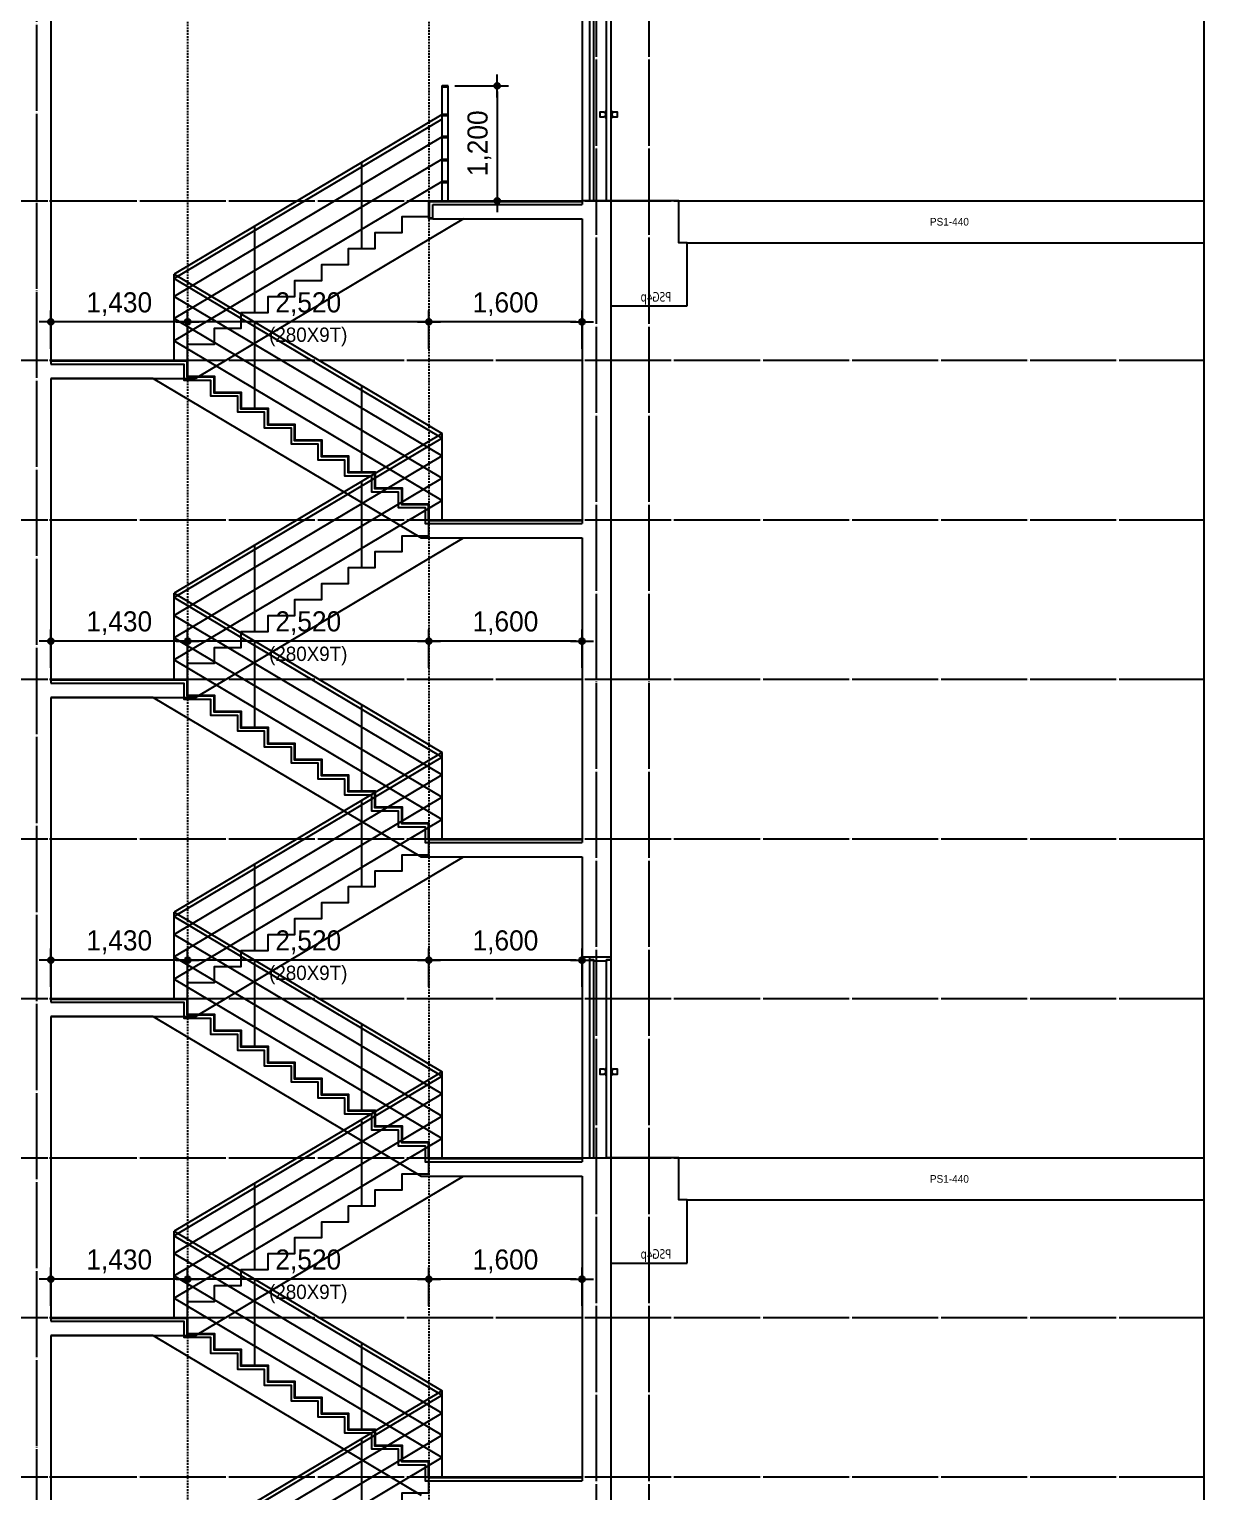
# Model space of a CAD drawing. Header units: millimetres. Extents: x 11948722 to 13111668, y -10771712 to -10232988.
# Drawn here: x 12556026 to 12568296, y -10485192 to -10469912 of the extents above; entities that cross this region are included whole.
import ezdxf
from ezdxf.enums import TextEntityAlignment as Align

# ---------------------------------------------------------------- set-up
doc = ezdxf.new("R2010")
doc.units = ezdxf.units.MM
doc.header["$LTSCALE"] = 150
doc.header["$MEASUREMENT"] = 0
doc.linetypes.add('CEN', pattern=[6.2, 6, -0.1, 0, -0.1])
doc.linetypes.add('Xref-계단단면도$0$H', pattern=[1, 0.6, -0.4])
doc.layers.get('0').update_dxf_attribs({"linetype": 'CONTINUOUS'})
doc.layers.get('Defpoints').update_dxf_attribs({"color": 117, "linetype": 'CONTINUOUS'})
for name, color, linetype in [('A-DOOR', 4, 'CONTINUOUS'), ('A-ELE-8', 8, 'CONTINUOUS'), ('A-중심선', 10, 'CEN'), ('CON-C', 2, 'CONTINUOUS'), ('ELE-8', 8, 'CONTINUOUS'), ('Xref-계단단면도$0$3 dim0', 7, 'CONTINUOUS'), ('Xref-계단단면도$0$A-CEIL', 6, 'CONTINUOUS'), ('Xref-계단단면도$0$A-DIM', 7, 'CONTINUOUS')]:
    doc.layers.add(name, color=color, linetype=linetype)
doc.styles.get("Standard").update_dxf_attribs({"font": 'NanumGothic.ttf'})
doc.styles.add('Xref-계단단면도$0$나눔고딕 Se', font='')
doc.styles.add('Xref-계단단면도$0$돋움', font='')
doc.styles.get('Xref-계단단면도$0$나눔고딕 Se').set_extended_font_data('Dotum')
doc.styles.get('Xref-계단단면도$0$돋움').set_extended_font_data('Dotum')
doc.dimstyles.new('Xref-계단단면도$0$A1-100', dxfattribs={"dimtxt": 3, "dimasz": 1, "dimexe": 2, "dimexo": 2, "dimgap": 1, "dimtad": 1, "dimdec": 0, "dimzin": 12, "dimdsep": 46, "dimlunit": 6, "dimtxsty": 'Xref-계단단면도$0$나눔고딕 Se', "dimblk1": 'Xref-계단단면도$0$DIMDOT', "dimblk2": 'Xref-계단단면도$0$DIMDOT', "dimsah": 1, "dimcen": -1, "dimdle": 2, "dimclrd": 256, "dimclre": 256, "dimclrt": 3, "dimadec": 0, "dimazin": 0, "dimtfac": 1, "dimtdec": 0, "dimtix": 1, "dimtmove": 2, "dimatfit": 3, "dimldrblk": 'Xref-계단단면도$0$DIMDOT', "dimfxl": 1, "dimtvp": 1, "dimtolj": 1, "dimtzin": 12, "dimlwd": -1, "dimlwe": -1, "dimarcsym": 0})

# ---------------------------------------------------------------- blocks, each defined once
blk = doc.blocks.new('Xref-계단단면도$0$DIMDOT')
at = {"color": 0}
blk.add_line((-2, 0), (2, 0), dxfattribs=at)
for radius in [0.5, 0.25]:
    blk.add_circle((0, 0), radius, dxfattribs=at)
blk = doc.blocks.new('*D275')
at = {"layer": 'Defpoints', "color": 0, "ltscale": 1200}
for p in [(12568296, -10461704), (12571896, -10461704), (12568296, -10491704)]:
    blk.add_point(p, dxfattribs=at)
at = {"layer": 'Xref-계단단면도$0$3 dim0'}
for p, q in [((12568416, -10461704), (12572016, -10461704)), ((12571896, -10491644), (12571896, -10461764)), ((12568416, -10491704), (12572016, -10491704))]:
    blk.add_line(p, q, dxfattribs=at)
at = {"layer": 'Xref-계단단면도$0$3 dim0', "ltscale": 1200, "xscale": 60, "yscale": 60, "zscale": 60}
for p, rotation in [((12571896, -10461704), 90), ((12571896, -10491704), 270)]:
    blk.add_blockref('Xref-계단단면도$0$DIMDOT', p, dxfattribs=dict(at, rotation=rotation))
at = {"layer": 'Xref-계단단면도$0$3 dim0', "color": 3, "ltscale": 1200, "insert": (12571711, -10476704), "char_height": 210, "attachment_point": 5, "rotation": 90, "style": 'Xref-계단단면도$0$나눔고딕 Se'}
blk.add_mtext('\\A1;30,000', dxfattribs=at)
blk = doc.blocks.new('*D276')
at = {"layer": 'Defpoints', "color": 0, "ltscale": 1200}
for p in [(12568296, -10461704), (12571296, -10461704), (12568296, -10471704)]:
    blk.add_point(p, dxfattribs=at)
at = {"layer": 'Xref-계단단면도$0$3 dim0'}
for p, q in [((12568416, -10461704), (12571416, -10461704)), ((12571296, -10471644), (12571296, -10461764)), ((12568416, -10471704), (12571416, -10471704))]:
    blk.add_line(p, q, dxfattribs=at)
at = {"layer": 'Xref-계단단면도$0$3 dim0', "ltscale": 1200, "xscale": 60, "yscale": 60, "zscale": 60}
for p, rotation in [((12571296, -10461704), 90), ((12571296, -10471704), 270)]:
    blk.add_blockref('Xref-계단단면도$0$DIMDOT', p, dxfattribs=dict(at, rotation=rotation))
at = {"layer": 'Xref-계단단면도$0$3 dim0', "color": 3, "ltscale": 1200, "insert": (12571111, -10466704), "char_height": 210, "attachment_point": 5, "rotation": 90, "style": 'Xref-계단단면도$0$나눔고딕 Se'}
blk.add_mtext('\\A1;10,000', dxfattribs=at)
blk = doc.blocks.new('*D277')
at = {"layer": 'Defpoints', "color": 0, "ltscale": 1200}
for p in [(12568296, -10471704), (12568296, -10481704), (12571296, -10481704)]:
    blk.add_point(p, dxfattribs=at)
at = {"layer": 'Xref-계단단면도$0$3 dim0'}
for p, q in [((12568416, -10471704), (12571416, -10471704)), ((12571296, -10471764), (12571296, -10481644)), ((12568416, -10481704), (12571416, -10481704))]:
    blk.add_line(p, q, dxfattribs=at)
at = {"layer": 'Xref-계단단면도$0$3 dim0', "ltscale": 1200, "xscale": 60, "yscale": 60, "zscale": 60}
for p, rotation in [((12571296, -10471704), 90), ((12571296, -10481704), 270)]:
    blk.add_blockref('Xref-계단단면도$0$DIMDOT', p, dxfattribs=dict(at, rotation=rotation))
at = {"layer": 'Xref-계단단면도$0$3 dim0', "color": 3, "ltscale": 1200, "insert": (12571111, -10476704), "char_height": 210, "attachment_point": 5, "rotation": 90, "style": 'Xref-계단단면도$0$나눔고딕 Se'}
blk.add_mtext('\\A1;10,000', dxfattribs=at)
blk = doc.blocks.new('*U136')
at = {"layer": 'A-DOOR'}
for p, q in [((-200, 0), (-200, 2070)), ((-155, 0), (-155, 2055)), ((-200, 0), (-25, 0))]:
    blk.add_line(p, q, dxfattribs=at)
for points in [[(10, 2100), (20, 2100), (20, 2070), (-25, 2070), (-25, 2055), (-155, 2055), (-155, 2070), (-200, 2070), (-200, 2100), (-190, 2100)], [(-35, 915), (-55, 925), (-95, 925), (-95, 875), (-55, 875), (-35, 885)], [(-25, 945), (-35, 935), (-35, 865), (-25, 855)], [(20, 945), (30, 935), (30, 865), (20, 855)], [(30, 885), (50, 875), (90, 875), (90, 925), (50, 925), (30, 915)]]:
    blk.add_lwpolyline(points, dxfattribs=at)
blk.add_lwpolyline([(20, 0), (-25, 0), (-25, 2070), (20, 2070)], close=True, dxfattribs=at)
blk = doc.blocks.new('*D308')
at = {"layer": 'Defpoints', "color": 0, "ltscale": 1200}
for p in [(12560201, -10472970), (12560201, -10473370), (12561801, -10473370)]:
    blk.add_point(p, dxfattribs=at)
at = {"layer": 'Xref-계단단면도$0$3 dim0'}
for p, q in [((12560201, -10473250), (12560201, -10472850)), ((12561801, -10473250), (12561801, -10472850)), ((12561741, -10472970), (12560261, -10472970))]:
    blk.add_line(p, q, dxfattribs=at)
at = {"layer": 'Xref-계단단면도$0$3 dim0', "ltscale": 1200, "xscale": 60, "yscale": 60, "zscale": 60, "rotation": 180}
blk.add_blockref('Xref-계단단면도$0$DIMDOT', (12560201, -10472970), dxfattribs=at)
at = {"layer": 'Xref-계단단면도$0$3 dim0', "ltscale": 1200, "xscale": 60, "yscale": 60, "zscale": 60}
blk.add_blockref('Xref-계단단면도$0$DIMDOT', (12561801, -10472970), dxfattribs=at)
at = {"layer": 'Xref-계단단면도$0$3 dim0', "color": 3, "ltscale": 1200, "insert": (12561001, -10472785), "char_height": 210, "attachment_point": 5, "style": 'Xref-계단단면도$0$나눔고딕 Se'}
blk.add_mtext('\\A1;1,600', dxfattribs=at)
blk = doc.blocks.new('*D309')
at = {"layer": 'Defpoints', "color": 0, "ltscale": 1200}
for p in [(12557681, -10472970), (12557681, -10473370), (12560201, -10473370)]:
    blk.add_point(p, dxfattribs=at)
at = {"layer": 'Xref-계단단면도$0$3 dim0'}
for p, q in [((12557681, -10473250), (12557681, -10472850)), ((12560201, -10473250), (12560201, -10472850)), ((12560141, -10472970), (12557741, -10472970))]:
    blk.add_line(p, q, dxfattribs=at)
at = {"layer": 'Xref-계단단면도$0$3 dim0', "ltscale": 1200, "xscale": 60, "yscale": 60, "zscale": 60, "rotation": 180}
blk.add_blockref('Xref-계단단면도$0$DIMDOT', (12557681, -10472970), dxfattribs=at)
at = {"layer": 'Xref-계단단면도$0$3 dim0', "ltscale": 1200, "xscale": 60, "yscale": 60, "zscale": 60}
blk.add_blockref('Xref-계단단면도$0$DIMDOT', (12560201, -10472970), dxfattribs=at)
at = {"layer": 'Xref-계단단면도$0$3 dim0', "color": 3, "ltscale": 1200, "char_height": 210, "attachment_point": 5, "style": 'Xref-계단단면도$0$나눔고딕 Se'}
for s, insert in [('\\A1;2,520', (12558941, -10472785)), ('\\H0.714286x;(280X9T)', (12558941, -10473126))]:
    blk.add_mtext(s, dxfattribs=dict(at, insert=insert))
blk = doc.blocks.new('*D310')
at = {"layer": 'Defpoints', "color": 0, "ltscale": 1200}
for p in [(12556251, -10472970), (12556251, -10473370), (12557681, -10473370)]:
    blk.add_point(p, dxfattribs=at)
at = {"layer": 'Xref-계단단면도$0$3 dim0'}
for p, q in [((12556251, -10473250), (12556251, -10472850)), ((12557681, -10473250), (12557681, -10472850)), ((12557621, -10472970), (12556311, -10472970))]:
    blk.add_line(p, q, dxfattribs=at)
at = {"layer": 'Xref-계단단면도$0$3 dim0', "ltscale": 1200, "xscale": 60, "yscale": 60, "zscale": 60, "rotation": 180}
blk.add_blockref('Xref-계단단면도$0$DIMDOT', (12556251, -10472970), dxfattribs=at)
at = {"layer": 'Xref-계단단면도$0$3 dim0', "ltscale": 1200, "xscale": 60, "yscale": 60, "zscale": 60}
blk.add_blockref('Xref-계단단면도$0$DIMDOT', (12557681, -10472970), dxfattribs=at)
at = {"layer": 'Xref-계단단면도$0$3 dim0', "color": 3, "ltscale": 1200, "insert": (12556966, -10472785), "char_height": 210, "attachment_point": 5, "style": 'Xref-계단단면도$0$나눔고딕 Se'}
blk.add_mtext('\\A1;1,430', dxfattribs=at)
blk = doc.blocks.new('*D311')
at = {"layer": 'Defpoints', "color": 0, "ltscale": 1200}
for p in [(12560201, -10476304), (12560201, -10476704), (12561801, -10476704)]:
    blk.add_point(p, dxfattribs=at)
at = {"layer": 'Xref-계단단면도$0$3 dim0'}
for p, q in [((12560201, -10476584), (12560201, -10476184)), ((12561801, -10476584), (12561801, -10476184)), ((12561741, -10476304), (12560261, -10476304))]:
    blk.add_line(p, q, dxfattribs=at)
at = {"layer": 'Xref-계단단면도$0$3 dim0', "ltscale": 1200, "xscale": 60, "yscale": 60, "zscale": 60, "rotation": 180}
blk.add_blockref('Xref-계단단면도$0$DIMDOT', (12560201, -10476304), dxfattribs=at)
at = {"layer": 'Xref-계단단면도$0$3 dim0', "ltscale": 1200, "xscale": 60, "yscale": 60, "zscale": 60}
blk.add_blockref('Xref-계단단면도$0$DIMDOT', (12561801, -10476304), dxfattribs=at)
at = {"layer": 'Xref-계단단면도$0$3 dim0', "color": 3, "ltscale": 1200, "insert": (12561001, -10476118), "char_height": 210, "attachment_point": 5, "style": 'Xref-계단단면도$0$나눔고딕 Se'}
blk.add_mtext('\\A1;1,600', dxfattribs=at)
blk = doc.blocks.new('*D312')
at = {"layer": 'Defpoints', "color": 0, "ltscale": 1200}
for p in [(12557681, -10476304), (12557681, -10476704), (12560201, -10476704)]:
    blk.add_point(p, dxfattribs=at)
at = {"layer": 'Xref-계단단면도$0$3 dim0'}
for p, q in [((12557681, -10476584), (12557681, -10476184)), ((12560201, -10476584), (12560201, -10476184)), ((12560141, -10476304), (12557741, -10476304))]:
    blk.add_line(p, q, dxfattribs=at)
at = {"layer": 'Xref-계단단면도$0$3 dim0', "ltscale": 1200, "xscale": 60, "yscale": 60, "zscale": 60, "rotation": 180}
blk.add_blockref('Xref-계단단면도$0$DIMDOT', (12557681, -10476304), dxfattribs=at)
at = {"layer": 'Xref-계단단면도$0$3 dim0', "ltscale": 1200, "xscale": 60, "yscale": 60, "zscale": 60}
blk.add_blockref('Xref-계단단면도$0$DIMDOT', (12560201, -10476304), dxfattribs=at)
at = {"layer": 'Xref-계단단면도$0$3 dim0', "color": 3, "ltscale": 1200, "char_height": 210, "attachment_point": 5, "style": 'Xref-계단단면도$0$나눔고딕 Se'}
for s, insert in [('\\A1;2,520', (12558941, -10476118)), ('\\H0.714286x;(280X9T)', (12558941, -10476460))]:
    blk.add_mtext(s, dxfattribs=dict(at, insert=insert))
blk = doc.blocks.new('*D313')
at = {"layer": 'Defpoints', "color": 0, "ltscale": 1200}
for p in [(12556251, -10476304), (12556251, -10476704), (12557681, -10476704)]:
    blk.add_point(p, dxfattribs=at)
at = {"layer": 'Xref-계단단면도$0$3 dim0'}
for p, q in [((12556251, -10476584), (12556251, -10476184)), ((12557681, -10476584), (12557681, -10476184)), ((12557621, -10476304), (12556311, -10476304))]:
    blk.add_line(p, q, dxfattribs=at)
at = {"layer": 'Xref-계단단면도$0$3 dim0', "ltscale": 1200, "xscale": 60, "yscale": 60, "zscale": 60, "rotation": 180}
blk.add_blockref('Xref-계단단면도$0$DIMDOT', (12556251, -10476304), dxfattribs=at)
at = {"layer": 'Xref-계단단면도$0$3 dim0', "ltscale": 1200, "xscale": 60, "yscale": 60, "zscale": 60}
blk.add_blockref('Xref-계단단면도$0$DIMDOT', (12557681, -10476304), dxfattribs=at)
at = {"layer": 'Xref-계단단면도$0$3 dim0', "color": 3, "ltscale": 1200, "insert": (12556966, -10476118), "char_height": 210, "attachment_point": 5, "style": 'Xref-계단단면도$0$나눔고딕 Se'}
blk.add_mtext('\\A1;1,430', dxfattribs=at)
blk = doc.blocks.new('*D314')
at = {"layer": 'Defpoints', "color": 0, "ltscale": 1200}
for p in [(12560201, -10479637), (12560201, -10480037), (12561801, -10480037)]:
    blk.add_point(p, dxfattribs=at)
at = {"layer": 'Xref-계단단면도$0$3 dim0'}
for p, q in [((12560201, -10479917), (12560201, -10479517)), ((12561801, -10479917), (12561801, -10479517)), ((12561741, -10479637), (12560261, -10479637))]:
    blk.add_line(p, q, dxfattribs=at)
at = {"layer": 'Xref-계단단면도$0$3 dim0', "ltscale": 1200, "xscale": 60, "yscale": 60, "zscale": 60, "rotation": 180}
blk.add_blockref('Xref-계단단면도$0$DIMDOT', (12560201, -10479637), dxfattribs=at)
at = {"layer": 'Xref-계단단면도$0$3 dim0', "ltscale": 1200, "xscale": 60, "yscale": 60, "zscale": 60}
blk.add_blockref('Xref-계단단면도$0$DIMDOT', (12561801, -10479637), dxfattribs=at)
at = {"layer": 'Xref-계단단면도$0$3 dim0', "color": 3, "ltscale": 1200, "insert": (12561001, -10479451), "char_height": 210, "attachment_point": 5, "style": 'Xref-계단단면도$0$나눔고딕 Se'}
blk.add_mtext('\\A1;1,600', dxfattribs=at)
blk = doc.blocks.new('*D315')
at = {"layer": 'Defpoints', "color": 0, "ltscale": 1200}
for p in [(12557681, -10479637), (12557681, -10480037), (12560201, -10480037)]:
    blk.add_point(p, dxfattribs=at)
at = {"layer": 'Xref-계단단면도$0$3 dim0'}
for p, q in [((12557681, -10479917), (12557681, -10479517)), ((12560201, -10479917), (12560201, -10479517)), ((12560141, -10479637), (12557741, -10479637))]:
    blk.add_line(p, q, dxfattribs=at)
at = {"layer": 'Xref-계단단면도$0$3 dim0', "ltscale": 1200, "xscale": 60, "yscale": 60, "zscale": 60, "rotation": 180}
blk.add_blockref('Xref-계단단면도$0$DIMDOT', (12557681, -10479637), dxfattribs=at)
at = {"layer": 'Xref-계단단면도$0$3 dim0', "ltscale": 1200, "xscale": 60, "yscale": 60, "zscale": 60}
blk.add_blockref('Xref-계단단면도$0$DIMDOT', (12560201, -10479637), dxfattribs=at)
at = {"layer": 'Xref-계단단면도$0$3 dim0', "color": 3, "ltscale": 1200, "char_height": 210, "attachment_point": 5, "style": 'Xref-계단단면도$0$나눔고딕 Se'}
for s, insert in [('\\A1;2,520', (12558941, -10479451)), ('\\H0.714286x;(280X9T)', (12558941, -10479793))]:
    blk.add_mtext(s, dxfattribs=dict(at, insert=insert))
blk = doc.blocks.new('*D316')
at = {"layer": 'Defpoints', "color": 0, "ltscale": 1200}
for p in [(12556251, -10479637), (12556251, -10480037), (12557681, -10480037)]:
    blk.add_point(p, dxfattribs=at)
at = {"layer": 'Xref-계단단면도$0$3 dim0'}
for p, q in [((12556251, -10479917), (12556251, -10479517)), ((12557681, -10479917), (12557681, -10479517)), ((12557621, -10479637), (12556311, -10479637))]:
    blk.add_line(p, q, dxfattribs=at)
at = {"layer": 'Xref-계단단면도$0$3 dim0', "ltscale": 1200, "xscale": 60, "yscale": 60, "zscale": 60, "rotation": 180}
blk.add_blockref('Xref-계단단면도$0$DIMDOT', (12556251, -10479637), dxfattribs=at)
at = {"layer": 'Xref-계단단면도$0$3 dim0', "ltscale": 1200, "xscale": 60, "yscale": 60, "zscale": 60}
blk.add_blockref('Xref-계단단면도$0$DIMDOT', (12557681, -10479637), dxfattribs=at)
at = {"layer": 'Xref-계단단면도$0$3 dim0', "color": 3, "ltscale": 1200, "insert": (12556966, -10479451), "char_height": 210, "attachment_point": 5, "style": 'Xref-계단단면도$0$나눔고딕 Se'}
blk.add_mtext('\\A1;1,430', dxfattribs=at)
blk = doc.blocks.new('*D317')
at = {"layer": 'Defpoints', "color": 0, "ltscale": 1200}
for p in [(12560201, -10482970), (12560201, -10483370), (12561801, -10483370)]:
    blk.add_point(p, dxfattribs=at)
at = {"layer": 'Xref-계단단면도$0$3 dim0'}
for p, q in [((12560201, -10483250), (12560201, -10482850)), ((12561741, -10482970), (12560261, -10482970)), ((12561801, -10483250), (12561801, -10482850))]:
    blk.add_line(p, q, dxfattribs=at)
at = {"layer": 'Xref-계단단면도$0$3 dim0', "ltscale": 1200, "xscale": 60, "yscale": 60, "zscale": 60, "rotation": 180}
blk.add_blockref('Xref-계단단면도$0$DIMDOT', (12560201, -10482970), dxfattribs=at)
at = {"layer": 'Xref-계단단면도$0$3 dim0', "ltscale": 1200, "xscale": 60, "yscale": 60, "zscale": 60}
blk.add_blockref('Xref-계단단면도$0$DIMDOT', (12561801, -10482970), dxfattribs=at)
at = {"layer": 'Xref-계단단면도$0$3 dim0', "color": 3, "ltscale": 1200, "insert": (12561001, -10482785), "char_height": 210, "attachment_point": 5, "style": 'Xref-계단단면도$0$나눔고딕 Se'}
blk.add_mtext('\\A1;1,600', dxfattribs=at)
blk = doc.blocks.new('*D318')
at = {"layer": 'Defpoints', "color": 0, "ltscale": 1200}
for p in [(12557681, -10482970), (12557681, -10483370), (12560201, -10483370)]:
    blk.add_point(p, dxfattribs=at)
at = {"layer": 'Xref-계단단면도$0$3 dim0'}
for p, q in [((12557681, -10483250), (12557681, -10482850)), ((12560141, -10482970), (12557741, -10482970)), ((12560201, -10483250), (12560201, -10482850))]:
    blk.add_line(p, q, dxfattribs=at)
at = {"layer": 'Xref-계단단면도$0$3 dim0', "ltscale": 1200, "xscale": 60, "yscale": 60, "zscale": 60, "rotation": 180}
blk.add_blockref('Xref-계단단면도$0$DIMDOT', (12557681, -10482970), dxfattribs=at)
at = {"layer": 'Xref-계단단면도$0$3 dim0', "ltscale": 1200, "xscale": 60, "yscale": 60, "zscale": 60}
blk.add_blockref('Xref-계단단면도$0$DIMDOT', (12560201, -10482970), dxfattribs=at)
at = {"layer": 'Xref-계단단면도$0$3 dim0', "color": 3, "ltscale": 1200, "char_height": 210, "attachment_point": 5, "style": 'Xref-계단단면도$0$나눔고딕 Se'}
for s, insert in [('\\A1;2,520', (12558941, -10482785)), ('\\H0.714286x;(280X9T)', (12558941, -10483126))]:
    blk.add_mtext(s, dxfattribs=dict(at, insert=insert))
blk = doc.blocks.new('*D319')
at = {"layer": 'Defpoints', "color": 0, "ltscale": 1200}
for p in [(12556251, -10482970), (12556251, -10483370), (12557681, -10483370)]:
    blk.add_point(p, dxfattribs=at)
at = {"layer": 'Xref-계단단면도$0$3 dim0'}
for p, q in [((12556251, -10483250), (12556251, -10482850)), ((12557621, -10482970), (12556311, -10482970)), ((12557681, -10483250), (12557681, -10482850))]:
    blk.add_line(p, q, dxfattribs=at)
at = {"layer": 'Xref-계단단면도$0$3 dim0', "ltscale": 1200, "xscale": 60, "yscale": 60, "zscale": 60, "rotation": 180}
blk.add_blockref('Xref-계단단면도$0$DIMDOT', (12556251, -10482970), dxfattribs=at)
at = {"layer": 'Xref-계단단면도$0$3 dim0', "ltscale": 1200, "xscale": 60, "yscale": 60, "zscale": 60}
blk.add_blockref('Xref-계단단면도$0$DIMDOT', (12557681, -10482970), dxfattribs=at)
at = {"layer": 'Xref-계단단면도$0$3 dim0', "color": 3, "ltscale": 1200, "insert": (12556966, -10482785), "char_height": 210, "attachment_point": 5, "style": 'Xref-계단단면도$0$나눔고딕 Se'}
blk.add_mtext('\\A1;1,430', dxfattribs=at)
blk = doc.blocks.new('*D335')
at = {"layer": 'Defpoints', "color": 0, "ltscale": 1200}
for p in [(12560351, -10470504), (12560562, -10471704), (12560914, -10471704)]:
    blk.add_point(p, dxfattribs=at)
at = {"layer": 'Xref-계단단면도$0$3 dim0'}
for p, q in [((12560471, -10470504), (12561034, -10470504)), ((12560914, -10470564), (12560914, -10471644)), ((12560682, -10471704), (12561034, -10471704))]:
    blk.add_line(p, q, dxfattribs=at)
at = {"layer": 'Xref-계단단면도$0$3 dim0', "ltscale": 1200, "xscale": 60, "yscale": 60, "zscale": 60}
for p, rotation in [((12560914, -10470504), 90), ((12560914, -10471704), 270)]:
    blk.add_blockref('Xref-계단단면도$0$DIMDOT', p, dxfattribs=dict(at, rotation=rotation))
at = {"layer": 'Xref-계단단면도$0$3 dim0', "color": 3, "ltscale": 1200, "insert": (12560729, -10471104), "char_height": 210, "attachment_point": 5, "rotation": 90, "style": 'Xref-계단단면도$0$나눔고딕 Se'}
blk.add_mtext('\\A1;1,200', dxfattribs=at)
blk = doc.blocks.new('PSG4p')
at = {"layer": 'CON-C', "ltscale": 1200, "flags": 128}
blk.add_lwpolyline([(-400, 0), (-400, 660), (-310, 660), (-310, 1100), (400, 1100), (400, 1100), (400, 1100), (400, 0)], close=True, dxfattribs=at)
at = {"layer": 'Defpoints', "color": 1, "width": 0.8}
blk.add_text('PSG4p', height=99.8, dxfattribs=at).set_placement((-231, 96), align=Align.MIDDLE_LEFT)
blk = doc.blocks.new('zw$3F14')
at = {"layer": 'Xref-계단단면도$0$A-CEIL', "ltscale": 1200}
for p, q in [((0, 0), (0, 1200)), ((60, 0), (60, 1200))]:
    blk.add_line(p, q, dxfattribs=at)
at = {"layer": 'Xref-계단단면도$0$A-CEIL', "color": 4, "ltscale": 1200}
for points in [[(60, 1200), (0, 1200), (0, 1191), (60, 1191)], [(60, 900), (0, 900), (0, 891), (60, 891)], [(60, 670), (0, 670), (0, 661), (60, 661)], [(60, 430), (0, 430), (0, 421), (60, 421)], [(60, 200), (0, 200), (0, 191), (60, 191)]]:
    blk.add_lwpolyline(points, close=True, dxfattribs=at)

msp = doc.modelspace()

# ---------------------------------------------------------------- linework, layer by layer
at = {"layer": 'A-ELE-8'}
for p, q in [((12561801.2, -10469603.5), (12561801.2, -10471703.5)), ((12561801.2, -10479603.5), (12561801.2, -10481703.5))]:
    msp.add_line(p, q, dxfattribs=at)
at = {"layer": 'A-중심선'}
for p, q in [((12556101.2, -10458703.5), (12556101.2, -10505543)), ((12561951.2, -10505543), (12561951.2, -10458703.5)), ((12562501.2, -10505543), (12562501.2, -10458703.5)), ((12550670.5, -10471703.5), (12568296.5, -10471703.5)), ((12550670.5, -10473370.2), (12568296.5, -10473370.2)), ((12550670.5, -10475036.9), (12568296.5, -10475036.9)), ((12550670.5, -10476703.5), (12568296.5, -10476703.5)), ((12550670.5, -10478370.2), (12568296.5, -10478370.2)), ((12550670.5, -10480036.9), (12568296.5, -10480036.9)), ((12550670.5, -10481703.5), (12568296.5, -10481703.5)), ((12550670.5, -10483370.2), (12568296.5, -10483370.2)), ((12550670.5, -10485036.9), (12568296.5, -10485036.9))]:
    msp.add_line(p, q, dxfattribs=at)
at = {"layer": 'CON-C', "ltscale": 1200}
for p, q in [((12556251.2, -10462153.5), (12556251.2, -10473410.2)), ((12560241.2, -10471893.5), (12560241.2, -10471743.5)), ((12561801.2, -10471703.5), (12561801.2, -10471743.5)), ((12562101.2, -10471703.5), (12561801.2, -10471703.5)), ((12562101.2, -10471703.5), (12562101.2, -10479603.5)), ((12560241.2, -10471893.5), (12561801.2, -10471893.5)), ((12561801.2, -10471893.5), (12561801.2, -10475076.9)), ((12556251.2, -10473560.2), (12556251.2, -10476743.5)), ((12557319.9, -10473560.2), (12556251.2, -10473560.2)), ((12557319.9, -10473560.2), (12560119.9, -10475226.9)), ((12560119.9, -10475226.9), (12561801.2, -10475226.9)), ((12561801.2, -10475226.9), (12561801.2, -10478410.2)), ((12556251.2, -10476893.5), (12556251.2, -10480076.9)), ((12557319.9, -10476893.5), (12556251.2, -10476893.5)), ((12557319.9, -10476893.5), (12560119.9, -10478560.2)), ((12560119.9, -10478560.2), (12561801.2, -10478560.2)), ((12561801.2, -10478560.2), (12561801.2, -10479603.5)), ((12561801.2, -10479603.5), (12562101.2, -10479603.5)), ((12556251.2, -10480226.9), (12556251.2, -10483410.2)), ((12557319.9, -10480226.9), (12556251.2, -10480226.9)), ((12557319.9, -10480226.9), (12560119.9, -10481893.5)), ((12561801.2, -10481703.5), (12561801.2, -10481743.5)), ((12561801.2, -10481703.5), (12562101.2, -10481703.5)), ((12562101.2, -10481703.5), (12562101.2, -10489603.5)), ((12560119.9, -10481893.5), (12561801.2, -10481893.5)), ((12561801.2, -10481893.5), (12561801.2, -10485076.9)), ((12556251.2, -10483560.2), (12556251.2, -10486743.5)), ((12557319.9, -10483560.2), (12556251.2, -10483560.2)), ((12557319.9, -10483560.2), (12560119.9, -10485226.8))]:
    msp.add_line(p, q, dxfattribs=at)
at = {"layer": 'CON-C', "ltscale": 1200, "flags": 128}
for points in [[(12560241.2, -10471743.5), (12561801.2, -10471743.5)], [(12556251.2, -10473410.2), (12557641.2, -10473410.2), (12557641.2, -10473576.9), (12557921.2, -10473576.9), (12557921.2, -10473743.5), (12558201.2, -10473743.5), (12558201.2, -10473910.2), (12558481.2, -10473910.2), (12558481.2, -10474076.9), (12558761.2, -10474076.9), (12558761.2, -10474243.5), (12559041.2, -10474243.5), (12559041.2, -10474410.2), (12559321.2, -10474410.2), (12559321.2, -10474576.9), (12559601.2, -10474576.9), (12559601.2, -10474743.5), (12559881.2, -10474743.5), (12559881.2, -10474910.2), (12560161.2, -10474910.2), (12560161.2, -10475076.9), (12561801.2, -10475076.9)], [(12556251.2, -10476743.5), (12557641.2, -10476743.5), (12557641.2, -10476910.2), (12557921.2, -10476910.2), (12557921.2, -10477076.9), (12558201.2, -10477076.9), (12558201.2, -10477243.5), (12558481.2, -10477243.5), (12558481.2, -10477410.2), (12558761.2, -10477410.2), (12558761.2, -10477576.9), (12559041.2, -10477576.9), (12559041.2, -10477743.5), (12559321.2, -10477743.5), (12559321.2, -10477910.2), (12559601.2, -10477910.2), (12559601.2, -10478076.9), (12559881.2, -10478076.9), (12559881.2, -10478243.5), (12560161.2, -10478243.5), (12560161.2, -10478410.2), (12561801.2, -10478410.2)], [(12556251.2, -10480076.9), (12557641.2, -10480076.9), (12557641.2, -10480243.5), (12557921.2, -10480243.5), (12557921.2, -10480410.2), (12558201.2, -10480410.2), (12558201.2, -10480576.9), (12558481.2, -10480576.9), (12558481.2, -10480743.5), (12558761.2, -10480743.5), (12558761.2, -10480910.2), (12559041.2, -10480910.2), (12559041.2, -10481076.9), (12559321.2, -10481076.9), (12559321.2, -10481243.5), (12559601.2, -10481243.5), (12559601.2, -10481410.2), (12559881.2, -10481410.2), (12559881.2, -10481576.9), (12560161.2, -10481576.9), (12560161.2, -10481743.5), (12561801.2, -10481743.5)], [(12556251.2, -10483410.2), (12557641.2, -10483410.2), (12557641.2, -10483576.9), (12557921.2, -10483576.9), (12557921.2, -10483743.5), (12558201.2, -10483743.5), (12558201.2, -10483910.2), (12558481.2, -10483910.2), (12558481.2, -10484076.9), (12558761.2, -10484076.9), (12558761.2, -10484243.5), (12559041.2, -10484243.5), (12559041.2, -10484410.2), (12559321.2, -10484410.2), (12559321.2, -10484576.9), (12559601.2, -10484576.9), (12559601.2, -10484743.5), (12559881.2, -10484743.5), (12559881.2, -10484910.2), (12560161.2, -10484910.2), (12560161.2, -10485076.9), (12561801.2, -10485076.8)]]:
    msp.add_lwpolyline(points, dxfattribs=at)
at = {"layer": 'CON-C', "ltscale": 1200}
for points in [[(12562811.2, -10471703.5), (12568296.5, -10471703.5)], [(12562901.2, -10472143.5), (12568296.5, -10472143.5)], [(12562811.2, -10481703.5), (12568296.5, -10481703.5)], [(12562901.2, -10482143.5), (12568296.5, -10482143.5)]]:
    msp.add_lwpolyline(points, dxfattribs=at)
at = {"layer": 'Defpoints', "ltscale": 1200}
msp.add_lwpolyline([(12550670.5, -10458703.5), (12568296.5, -10458703.5), (12568296.5, -10505543), (12550670.5, -10505543)], close=True, dxfattribs=at)
at = {"layer": 'ELE-8', "ltscale": 300}
for p, q in [((12560341.2, -10470803.5), (12557541.2, -10472470.2)), ((12560341.2, -10470850.1), (12557541.2, -10472516.7)), ((12560341.2, -10471703.5), (12560341.2, -10470803.5)), ((12560341.2, -10471036.3), (12557541.2, -10472702.9)), ((12560341.2, -10471269), (12557541.2, -10472935.7)), ((12559501.2, -10472203.5), (12559501.2, -10471303.5)), ((12560341.2, -10471501.8), (12557541.2, -10473168.4)), ((12560562.5, -10471893.5), (12557762.5, -10473560.2)), ((12558381.2, -10472870.2), (12558381.2, -10471970.2)), ((12557541.2, -10473370.2), (12557541.2, -10472470.2)), ((12556251.2, -10473560.2), (12557762.5, -10473560.2)), ((12560341.2, -10474136.9), (12557541.2, -10475803.5)), ((12560341.2, -10474183.4), (12557541.2, -10475850.1)), ((12560341.2, -10475036.9), (12560341.2, -10474136.9)), ((12560341.2, -10474369.6), (12557541.2, -10476036.3)), ((12560341.2, -10474602.4), (12557541.2, -10476269)), ((12559501.2, -10475536.9), (12559501.2, -10474636.9)), ((12560341.2, -10474835.1), (12557541.2, -10476501.8)), ((12557762.5, -10476893.5), (12560562.5, -10475226.9)), ((12558381.2, -10476203.5), (12558381.2, -10475303.5)), ((12560562.5, -10475226.9), (12561801.2, -10475226.9)), ((12557541.2, -10476703.5), (12557541.2, -10475803.5)), ((12556251.2, -10476893.5), (12557762.5, -10476893.5)), ((12560341.2, -10477470.2), (12557541.2, -10479136.9)), ((12560341.2, -10478370.2), (12560341.2, -10477470.2)), ((12560341.2, -10477516.7), (12557541.2, -10479183.4)), ((12560341.2, -10477702.9), (12557541.2, -10479369.6)), ((12560341.2, -10477935.7), (12557541.2, -10479602.4)), ((12559501.2, -10478870.2), (12559501.2, -10477970.2)), ((12560341.2, -10478168.4), (12557541.2, -10479835.1)), ((12557762.5, -10480226.9), (12560562.5, -10478560.2)), ((12560562.5, -10478560.2), (12561801.2, -10478560.2)), ((12558381.2, -10479536.9), (12558381.2, -10478636.9)), ((12557541.2, -10480036.9), (12557541.2, -10479136.9)), ((12556251.2, -10480226.9), (12557762.5, -10480226.9)), ((12560341.2, -10480803.5), (12557541.2, -10482470.2)), ((12560341.2, -10480850.1), (12557541.2, -10482516.7)), ((12560341.2, -10481703.5), (12560341.2, -10480803.5)), ((12560341.2, -10481036.3), (12557541.2, -10482702.9)), ((12560341.2, -10481269), (12557541.2, -10482935.7)), ((12559501.2, -10482203.5), (12559501.2, -10481303.5)), ((12560341.2, -10481501.8), (12557541.2, -10483168.4)), ((12557762.5, -10483560.2), (12560562.5, -10481893.5)), ((12560562.5, -10481893.5), (12561801.2, -10481893.5)), ((12558381.2, -10482870.2), (12558381.2, -10481970.2)), ((12557541.2, -10483370.2), (12557541.2, -10482470.2)), ((12556251.2, -10483560.2), (12557762.5, -10483560.2)), ((12560341.2, -10484136.9), (12557541.2, -10485803.5)), ((12560341.2, -10484183.4), (12557541.2, -10485850.1)), ((12560341.2, -10485036.9), (12560341.2, -10484136.9)), ((12560341.2, -10484369.6), (12557541.2, -10486036.3)), ((12560341.2, -10484602.4), (12557541.2, -10486269)), ((12559501.2, -10485536.9), (12559501.2, -10484636.9)), ((12560341.2, -10484835.1), (12557541.2, -10486501.8))]:
    msp.add_line(p, q, dxfattribs=at)
at = {"layer": 'ELE-8', "ltscale": 300, "flags": 128}
for points in [[(12556251.2, -10473370.2), (12557681.2, -10473370.2), (12557681.2, -10473203.5), (12557961.2, -10473203.5), (12557961.2, -10473036.9), (12558241.2, -10473036.9), (12558241.2, -10472870.2), (12558521.2, -10472870.2), (12558521.2, -10472703.5), (12558801.2, -10472703.5), (12558801.2, -10472536.9), (12559081.2, -10472536.9), (12559081.2, -10472370.2), (12559361.2, -10472370.2), (12559361.2, -10472203.5), (12559641.2, -10472203.5), (12559641.2, -10472036.9), (12559921.2, -10472036.9), (12559921.2, -10471870.2), (12560201.2, -10471870.2), (12560201.2, -10471703.5), (12560811.9, -10471703.5)], [(12556251.2, -10476703.5), (12557681.2, -10476703.5), (12557681.2, -10476536.9), (12557961.2, -10476536.9), (12557961.2, -10476370.2), (12558241.2, -10476370.2), (12558241.2, -10476203.5), (12558521.2, -10476203.5), (12558521.2, -10476036.9), (12558801.2, -10476036.9), (12558801.2, -10475870.2), (12559081.2, -10475870.2), (12559081.2, -10475703.5), (12559361.2, -10475703.5), (12559361.2, -10475536.9), (12559641.2, -10475536.9), (12559641.2, -10475370.2), (12559921.2, -10475370.2), (12559921.2, -10475203.5), (12560201.2, -10475203.5), (12560201.2, -10475036.9), (12561801.2, -10475036.9)], [(12556251.2, -10480036.9), (12557681.2, -10480036.9), (12557681.2, -10479870.2), (12557961.2, -10479870.2), (12557961.2, -10479703.5), (12558241.2, -10479703.5), (12558241.2, -10479536.9), (12558521.2, -10479536.9), (12558521.2, -10479370.2), (12558801.2, -10479370.2), (12558801.2, -10479203.5), (12559081.2, -10479203.5), (12559081.2, -10479036.9), (12559361.2, -10479036.9), (12559361.2, -10478870.2), (12559641.2, -10478870.2), (12559641.2, -10478703.5), (12559921.2, -10478703.5), (12559921.2, -10478536.9), (12560201.2, -10478536.9), (12560201.2, -10478370.2), (12561801.2, -10478370.2)], [(12556251.2, -10483370.2), (12557681.2, -10483370.2), (12557681.2, -10483203.5), (12557961.2, -10483203.5), (12557961.2, -10483036.9), (12558241.2, -10483036.9), (12558241.2, -10482870.2), (12558521.2, -10482870.2), (12558521.2, -10482703.5), (12558801.2, -10482703.5), (12558801.2, -10482536.9), (12559081.2, -10482536.9), (12559081.2, -10482370.2), (12559361.2, -10482370.2), (12559361.2, -10482203.5), (12559641.2, -10482203.5), (12559641.2, -10482036.9), (12559921.2, -10482036.9), (12559921.2, -10481870.2), (12560201.2, -10481870.2), (12560201.2, -10481703.5), (12561801.2, -10481703.5)], [(12556251.2, -10486703.5), (12557681.2, -10486703.5), (12557681.2, -10486536.9), (12557961.2, -10486536.9), (12557961.2, -10486370.2), (12558241.2, -10486370.2), (12558241.2, -10486203.5), (12558521.2, -10486203.5), (12558521.2, -10486036.9), (12558801.2, -10486036.9), (12558801.2, -10485870.2), (12559081.2, -10485870.2), (12559081.2, -10485703.5), (12559361.2, -10485703.5), (12559361.2, -10485536.9), (12559641.2, -10485536.9), (12559641.2, -10485370.2), (12559921.2, -10485370.2), (12559921.2, -10485203.5), (12560201.2, -10485203.5), (12560201.2, -10485036.9), (12561801.2, -10485036.8)]]:
    msp.add_lwpolyline(points, dxfattribs=at)
at = {"layer": 'Xref-계단단면도$0$A-CEIL', "ltscale": 1200}
for p, q in [((12557541.2, -10473370.2), (12557541.2, -10472470.2)), ((12557541.2, -10472470.2), (12560341.2, -10474136.9)), ((12557541.2, -10472516.7), (12560341.2, -10474183.4)), ((12557541.2, -10472702.9), (12560341.2, -10474369.6)), ((12557541.2, -10472935.7), (12560341.2, -10474602.4)), ((12558381.2, -10473870.2), (12558381.2, -10472970.2)), ((12557541.2, -10473168.4), (12560341.2, -10474835.1)), ((12559501.2, -10474536.9), (12559501.2, -10473636.9)), ((12560341.2, -10475036.9), (12560341.2, -10474136.9)), ((12557541.2, -10475803.5), (12560341.2, -10477470.2)), ((12557541.2, -10476703.5), (12557541.2, -10475803.5)), ((12557541.2, -10475850.1), (12560341.2, -10477516.7)), ((12557541.2, -10476036.3), (12560341.2, -10477702.9)), ((12557541.2, -10476269), (12560341.2, -10477935.7)), ((12558381.2, -10477203.5), (12558381.2, -10476303.5)), ((12557541.2, -10476501.8), (12560341.2, -10478168.4)), ((12559501.2, -10477870.2), (12559501.2, -10476970.2)), ((12560341.2, -10478370.2), (12560341.2, -10477470.2)), ((12557541.2, -10479136.9), (12560341.2, -10480803.5)), ((12557541.2, -10480036.9), (12557541.2, -10479136.9)), ((12557541.2, -10479183.4), (12560341.2, -10480850.1)), ((12557541.2, -10479369.6), (12560341.2, -10481036.3)), ((12557541.2, -10479602.4), (12560341.2, -10481269)), ((12558381.2, -10480536.9), (12558381.2, -10479636.9)), ((12557541.2, -10479835.1), (12560341.2, -10481501.8)), ((12559501.2, -10481203.5), (12559501.2, -10480303.5)), ((12560341.2, -10481703.5), (12560341.2, -10480803.5)), ((12557541.2, -10482470.2), (12560341.2, -10484136.9)), ((12557541.2, -10483370.2), (12557541.2, -10482470.2)), ((12557541.2, -10482516.7), (12560341.2, -10484183.4)), ((12557541.2, -10482702.9), (12560341.2, -10484369.6)), ((12557541.2, -10482935.7), (12560341.2, -10484602.4)), ((12558381.2, -10483870.2), (12558381.2, -10482970.2)), ((12557541.2, -10483168.4), (12560341.2, -10484835.1)), ((12559501.2, -10484536.9), (12559501.2, -10483636.9)), ((12560341.2, -10485036.9), (12560341.2, -10484136.9))]:
    msp.add_line(p, q, dxfattribs=at)
at = {"layer": 'Xref-계단단면도$0$A-CEIL', "ltscale": 1200, "flags": 128}
for points in [[(12560241.2, -10471893.5), (12560201.2, -10471893.5), (12560201.2, -10471703.5), (12561801.2, -10471703.5)], [(12560241.2, -10471886.5), (12560208.2, -10471886.5), (12560208.2, -10471710.5), (12561801.2, -10471710.5)], [(12556251.2, -10473370.2), (12557681.2, -10473370.2), (12557681.2, -10473536.9), (12557961.2, -10473536.9), (12557961.2, -10473703.5), (12558241.2, -10473703.5), (12558241.2, -10473870.2), (12558521.2, -10473870.2), (12558521.2, -10474036.9), (12558801.2, -10474036.9), (12558801.2, -10474203.5), (12559081.2, -10474203.5), (12559081.2, -10474370.2), (12559361.2, -10474370.2), (12559361.2, -10474536.9), (12559641.2, -10474536.9), (12559641.2, -10474703.5), (12559921.2, -10474703.5), (12559921.2, -10474870.2), (12560201.2, -10474870.2), (12560201.2, -10475036.9), (12561801.2, -10475036.9)], [(12556251.2, -10473377.2), (12557674.2, -10473377.2), (12557674.2, -10473543.9), (12557954.2, -10473543.9), (12557954.2, -10473710.5), (12558234.2, -10473710.5), (12558234.2, -10473877.2), (12558514.2, -10473877.2), (12558514.2, -10474043.9), (12558794.2, -10474043.9), (12558794.2, -10474210.5), (12559074.2, -10474210.5), (12559074.2, -10474377.2), (12559354.2, -10474377.2), (12559354.2, -10474543.9), (12559634.2, -10474543.9), (12559634.2, -10474710.5), (12559914.2, -10474710.5), (12559914.2, -10474877.2), (12560194.2, -10474877.2), (12560194.2, -10475043.9), (12561801.2, -10475043.9)], [(12556251.2, -10476703.5), (12557681.2, -10476703.5), (12557681.2, -10476870.2), (12557961.2, -10476870.2), (12557961.2, -10477036.9), (12558241.2, -10477036.9), (12558241.2, -10477203.5), (12558521.2, -10477203.5), (12558521.2, -10477370.2), (12558801.2, -10477370.2), (12558801.2, -10477536.9), (12559081.2, -10477536.9), (12559081.2, -10477703.5), (12559361.2, -10477703.5), (12559361.2, -10477870.2), (12559641.2, -10477870.2), (12559641.2, -10478036.9), (12559921.2, -10478036.9), (12559921.2, -10478203.5), (12560201.2, -10478203.5), (12560201.2, -10478370.2), (12561801.2, -10478370.2)], [(12556251.2, -10476710.5), (12557674.2, -10476710.5), (12557674.2, -10476877.2), (12557954.2, -10476877.2), (12557954.2, -10477043.9), (12558234.2, -10477043.9), (12558234.2, -10477210.5), (12558514.2, -10477210.5), (12558514.2, -10477377.2), (12558794.2, -10477377.2), (12558794.2, -10477543.9), (12559074.2, -10477543.9), (12559074.2, -10477710.5), (12559354.2, -10477710.5), (12559354.2, -10477877.2), (12559634.2, -10477877.2), (12559634.2, -10478043.9), (12559914.2, -10478043.9), (12559914.2, -10478210.5), (12560194.2, -10478210.5), (12560194.2, -10478377.2), (12561801.2, -10478377.2)], [(12556251.2, -10480036.9), (12557681.2, -10480036.9), (12557681.2, -10480203.5), (12557961.2, -10480203.5), (12557961.2, -10480370.2), (12558241.2, -10480370.2), (12558241.2, -10480536.9), (12558521.2, -10480536.9), (12558521.2, -10480703.5), (12558801.2, -10480703.5), (12558801.2, -10480870.2), (12559081.2, -10480870.2), (12559081.2, -10481036.9), (12559361.2, -10481036.9), (12559361.2, -10481203.5), (12559641.2, -10481203.5), (12559641.2, -10481370.2), (12559921.2, -10481370.2), (12559921.2, -10481536.9), (12560201.2, -10481536.9), (12560201.2, -10481703.5), (12561801.2, -10481703.5)], [(12556251.2, -10480043.9), (12557674.2, -10480043.9), (12557674.2, -10480210.5), (12557954.2, -10480210.5), (12557954.2, -10480377.2), (12558234.2, -10480377.2), (12558234.2, -10480543.9), (12558514.2, -10480543.9), (12558514.2, -10480710.5), (12558794.2, -10480710.5), (12558794.2, -10480877.2), (12559074.2, -10480877.2), (12559074.2, -10481043.9), (12559354.2, -10481043.9), (12559354.2, -10481210.5), (12559634.2, -10481210.5), (12559634.2, -10481377.2), (12559914.2, -10481377.2), (12559914.2, -10481543.9), (12560194.2, -10481543.9), (12560194.2, -10481710.5), (12561801.2, -10481710.5)], [(12556251.2, -10483370.2), (12557681.2, -10483370.2), (12557681.2, -10483536.9), (12557961.2, -10483536.9), (12557961.2, -10483703.5), (12558241.2, -10483703.5), (12558241.2, -10483870.2), (12558521.2, -10483870.2), (12558521.2, -10484036.9), (12558801.2, -10484036.9), (12558801.2, -10484203.5), (12559081.2, -10484203.5), (12559081.2, -10484370.2), (12559361.2, -10484370.2), (12559361.2, -10484536.9), (12559641.2, -10484536.9), (12559641.2, -10484703.5), (12559921.2, -10484703.5), (12559921.2, -10484870.2), (12560201.2, -10484870.2), (12560201.2, -10485036.9), (12561801.2, -10485036.8)], [(12556251.2, -10483377.2), (12557674.2, -10483377.2), (12557674.2, -10483543.9), (12557954.2, -10483543.9), (12557954.2, -10483710.5), (12558234.2, -10483710.5), (12558234.2, -10483877.2), (12558514.2, -10483877.2), (12558514.2, -10484043.9), (12558794.2, -10484043.9), (12558794.2, -10484210.5), (12559074.2, -10484210.5), (12559074.2, -10484377.2), (12559354.2, -10484377.2), (12559354.2, -10484543.9), (12559634.2, -10484543.9), (12559634.2, -10484710.5), (12559914.2, -10484710.5), (12559914.2, -10484877.2), (12560194.2, -10484877.2), (12560194.2, -10485043.9), (12561801.2, -10485043.8)]]:
    msp.add_lwpolyline(points, dxfattribs=at)
at = {"layer": 'Xref-계단단면도$0$A-DIM', "color": 135, "linetype": 'Xref-계단단면도$0$H', "ltscale": 0.2}
for p, q in [((12557681.2, -10462153.5), (12557681.2, -10500857.5)), ((12560201.2, -10462153.5), (12560201.2, -10501703.5))]:
    msp.add_line(p, q, dxfattribs=at)

# ---------------------------------------------------------------- block references
at = {"layer": 'A-DOOR'}
for p in [(12562081.2, -10471703.5), (12562081.2, -10481703.5)]:
    msp.add_blockref('*U136', p, dxfattribs=at)
at = {"layer": 'CON-C', "ltscale": 1200, "xscale": -1, "rotation": 359.9999999998117}
for p in [(12562501.2, -10472803.5), (12562501.2, -10482803.5)]:
    msp.add_blockref('PSG4p', p, dxfattribs=at)
at = {"layer": 'Xref-계단단면도$0$A-CEIL', "ltscale": 1200}
msp.add_blockref('zw$3F14', (12560341.2, -10471703.5), dxfattribs=at)

# ---------------------------------------------------------------- texts
at = {"layer": 'Defpoints', "style": 'Xref-계단단면도$0$돋움'}
for p in [(12565435.7, -10471963.2), (12565435.7, -10481963.2)]:
    msp.add_text('PS1-440', height=80, dxfattribs=at).set_placement(p)

# ---------------------------------------------------------------- dimensions: what is measured, and where the dimension line sits
at = {"layer": 'Xref-계단단면도$0$3 dim0'}
for base, p1, p2, angle, override, picture, middle in [((12571896.5, -10461703.5), (12568296.5, -10491703.5), (12568296.5, -10461703.5), 90, {"dimscale": 60, "dimtxt": 3.5}, '*D275', (12571711.1, -10476703.5)), ((12571296.5, -10461703.5), (12568296.5, -10471703.5), (12568296.5, -10461703.5), 270, {"dimscale": 60, "dimtxt": 3.5}, '*D276', (12571111.1, -10466703.5)), ((12560914.3, -10471703.5), (12560351.2, -10470503.5), (12560561.9, -10471703.5), 270, {"dimscale": 60, "dimtxt": 3.5}, '*D335', (12560728.9, -10471103.5)), ((12571296.5, -10481703.5), (12568296.5, -10471703.5), (12568296.5, -10481703.5), 90, {"dimscale": 60, "dimtxt": 3.5}, '*D277', (12571111.1, -10476703.5)), ((12556251.2, -10472970.2), (12557681.2, -10473370.2), (12556251.2, -10473370.2), 180, {"dimscale": 60, "dimtxt": 3.5, "dimblk1": 'Xref-계단단면도$0$DIMDOT', "dimblk2": 'Xref-계단단면도$0$DIMDOT'}, '*D310', (12556966.2, -10472784.8)), ((12560201.2, -10472970.2), (12561801.2, -10473370.2), (12560201.2, -10473370.2), 180, {"dimscale": 60, "dimtxt": 3.5, "dimblk1": 'Xref-계단단면도$0$DIMDOT', "dimblk2": 'Xref-계단단면도$0$DIMDOT'}, '*D308', (12561001.2, -10472784.8)), ((12556251.2, -10476303.5), (12557681.2, -10476703.5), (12556251.2, -10476703.5), 180, {"dimscale": 60, "dimtxt": 3.5, "dimblk1": 'Xref-계단단면도$0$DIMDOT', "dimblk2": 'Xref-계단단면도$0$DIMDOT'}, '*D313', (12556966.2, -10476118.2)), ((12560201.2, -10476303.5), (12561801.2, -10476703.5), (12560201.2, -10476703.5), 180, {"dimscale": 60, "dimtxt": 3.5, "dimblk1": 'Xref-계단단면도$0$DIMDOT', "dimblk2": 'Xref-계단단면도$0$DIMDOT'}, '*D311', (12561001.2, -10476118.2)), ((12556251.2, -10479636.9), (12557681.2, -10480036.9), (12556251.2, -10480036.9), 180, {"dimscale": 60, "dimtxt": 3.5, "dimblk1": 'Xref-계단단면도$0$DIMDOT', "dimblk2": 'Xref-계단단면도$0$DIMDOT'}, '*D316', (12556966.2, -10479451.5)), ((12560201.2, -10479636.9), (12561801.2, -10480036.9), (12560201.2, -10480036.9), 180, {"dimscale": 60, "dimtxt": 3.5, "dimblk1": 'Xref-계단단면도$0$DIMDOT', "dimblk2": 'Xref-계단단면도$0$DIMDOT'}, '*D314', (12561001.2, -10479451.5)), ((12556251.2, -10482970.2), (12557681.2, -10483370.2), (12556251.2, -10483370.2), 180, {"dimscale": 60, "dimtxt": 3.5, "dimblk1": 'Xref-계단단면도$0$DIMDOT', "dimblk2": 'Xref-계단단면도$0$DIMDOT'}, '*D319', (12556966.2, -10482784.8)), ((12560201.2, -10482970.2), (12561801.2, -10483370.2), (12560201.2, -10483370.2), 180, {"dimscale": 60, "dimtxt": 3.5, "dimblk1": 'Xref-계단단면도$0$DIMDOT', "dimblk2": 'Xref-계단단면도$0$DIMDOT'}, '*D317', (12561001.2, -10482784.8))]:
    dim = msp.add_linear_dim(base=base, p1=p1, p2=p2, angle=angle, dimstyle='Xref-계단단면도$0$A1-100', override=override, dxfattribs=at)
    dim.commit()
    dim.dimension.update_dxf_attribs({"geometry": picture, "text_midpoint": middle})
for base, p1, p2, picture, middle in [((12557681.2, -10472970.2), (12560201.2, -10473370.2), (12557681.2, -10473370.2), '*D309', (12558941.2, -10472970.2)), ((12557681.2, -10476303.5), (12560201.2, -10476703.5), (12557681.2, -10476703.5), '*D312', (12558941.2, -10476303.5)), ((12557681.2, -10479636.9), (12560201.2, -10480036.9), (12557681.2, -10480036.9), '*D315', (12558941.2, -10479636.9)), ((12557681.2, -10482970.2), (12560201.2, -10483370.2), (12557681.2, -10483370.2), '*D318', (12558941.2, -10482970.2))]:
    dim = msp.add_linear_dim(base=base, p1=p1, p2=p2, angle=180, text='<>\\X\\H0.714286x;(280X9T)', dimstyle='Xref-계단단면도$0$A1-100', override={"dimscale": 60, "dimtxt": 3.5, "dimtxsty": 'Xref-계단단면도$0$나눔고딕 Se', "dimblk1": 'Xref-계단단면도$0$DIMDOT', "dimblk2": 'Xref-계단단면도$0$DIMDOT'}, dxfattribs=at)
    dim.commit()
    dim.dimension.update_dxf_attribs({"geometry": picture, "text_midpoint": middle})

doc.saveas('drawing.dxf')
